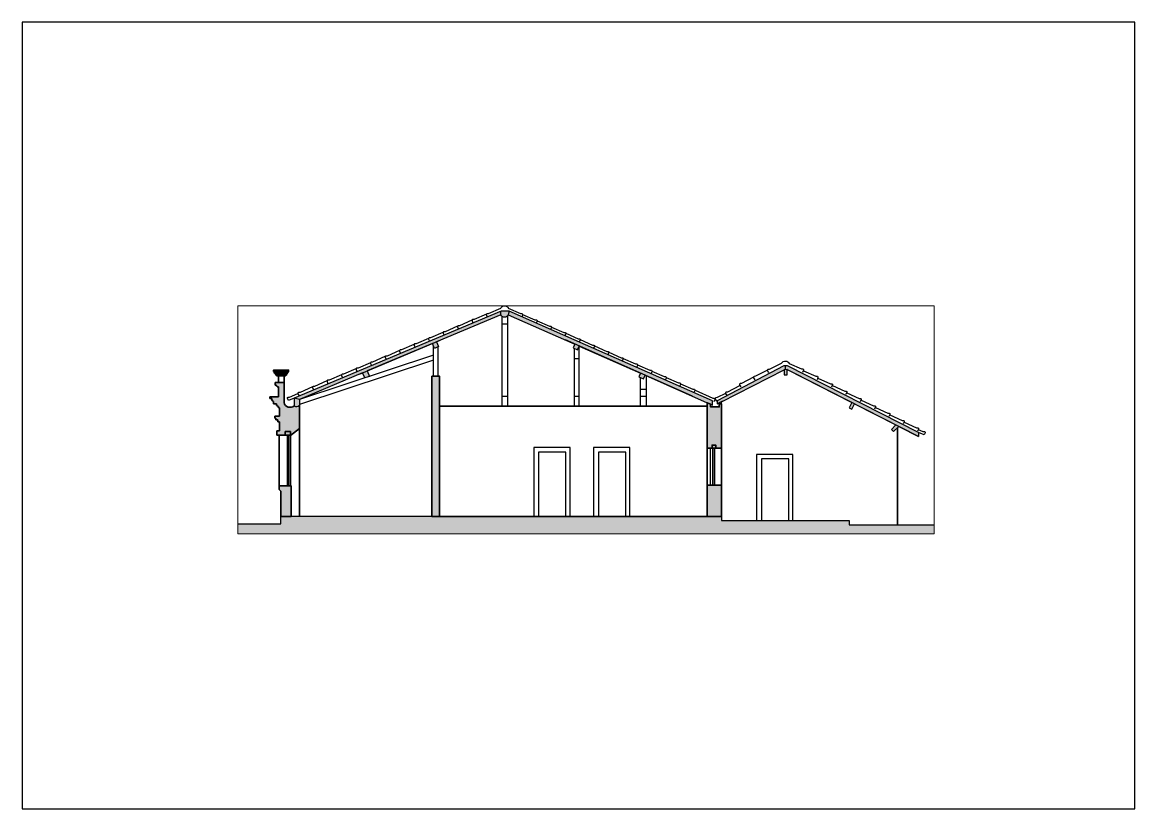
# Paper-space layout 'Layout1' of a CAD drawing. Header units: millimetres. Extents: x 21 to 318, y 103 to 313.
# The model-space entities are those that its viewports show. They can reach past a viewport. Long polylines and large blocks are cut down to what shows.
import ezdxf

# ---------------------------------------------------------------- set-up
doc = ezdxf.new("R2010")
doc.units = ezdxf.units.MM
for name, color, linetype, lineweight in [('A-ALV-___-___-EXI', 250, 'Continuous', 35), ('A-BAS-___-___-EXI', 250, 'Continuous', 25), ('A-COB-___-___-EXI', 250, 'Continuous', 25), ('A-JAN-___-___-EXI', 250, 'Continuous', 25), ('A-POR-___-___-EXI', 250, 'Continuous', 25)]:
    doc.layers.add(name, color=color, linetype=linetype, lineweight=lineweight)

# ---------------------------------------------------------------- blocks, each defined once
blk = doc.blocks.new('A4 HORIZONTAL - A4-22872381-Não nomeada')
at = {"layer": 'A-JAN-___-___-EXI'}
for p, q in [((317.79, 313), (20.79, 313)), ((20.79, 313), (20.79, 103)), ((317.79, 103), (317.79, 313)), ((20.79, 103), (317.79, 103))]:
    blk.add_line(p, q, dxfattribs=at)

msp = doc.modelspace()

# ---------------------------------------------------------------- hatches: boundary and pattern name
at = {"layer": 'A-ALV-___-___-EXI'}
h = msp.add_hatch(color=11, dxfattribs=at)
h.paths.add_polyline_path([(-88166, -9872), (-88166, -9035), (-88544, -9035), (-88544, -9872)])
h.paths.add_polyline_path([(-95690, -9872), (-95690, -6127), (-95895, -6127), (-95895, -9872)])
h.paths.add_polyline_path([(-99933, -9872), (-99656, -9872), (-99656, -9049), (-99976, -9049), (-99976, -9149), (-99933, -9192)])
h.paths.add_polyline_path([(-88166, -8043), (-88166, -6863), (-88226, -6863), (-88226, -6943), (-88458, -6943), (-88458, -6870), (-88544, -6832), (-88544, -8043), (-88418, -8043), (-88418, -7963), (-88318, -7963), (-88318, -8043)])
h.paths.add_polyline_path([(-99672, -7704), (-99432, -7516), (-99432, -6896), (-99451, -6914), (-99474, -6927), (-99499, -6934), (-99526, -6934), (-99551, -6928), (-99575, -6916), (-99610, -6938), (-99650, -6951), (-99692, -6954), (-99733, -6946), (-99771, -6929), (-99803, -6902), (-99828, -6869), (-99844, -6830), (-99844, -6292), (-100077, -6292), (-100077, -6362), (-100044, -6362), (-100044, -6387), (-100027, -6387), (-100027, -6412), (-99987, -6412), (-99987, -6677), (-100227, -6677), (-100227, -6717), (-100172, -6717), (-100172, -6777), (-100142, -6777), (-100142, -6802), (-100122, -6802), (-100122, -6862), (-100047, -6862), (-100047, -6902), (-100022, -6902), (-100022, -6937), (-99992, -6937), (-99992, -6967), (-99962, -6967), (-99962, -7195), (-100091, -7195), (-100091, -7245), (-100066, -7245), (-100066, -7290), (-100006, -7290), (-100006, -7340), (-99962, -7340), (-99962, -7582), (-100032, -7582), (-100032, -7702), (-99812, -7702), (-99812, -7602), (-99672, -7602), (-99672, -7616)])
at = {"layer": 'A-BAS-___-___-EXI', "true_color": 0xcb9898}
msp.add_hatch(color=253, dxfattribs=at).paths.add_polyline_path([(-90497, -10329), (-82486, -10329), (-82486, -10096), (-84753, -10096), (-84753, -9981), (-88166, -9981), (-88166, -9872), (-99933, -9872), (-99933, -10069), (-101081, -10069), (-101081, -10329), (-98665, -10329)])
at = {"layer": 'A-COB-___-___-EXI', "true_color": 0xc19a82}
h = msp.add_hatch(color=33, dxfattribs=at)
h.paths.add_polyline_path([(-88408, -8043), (-88318, -8043), (-88318, -7963), (-88418, -7963), (-88418, -8043), (-88415, -8043)])
h.paths.add_polyline_path([(-82906, -7731), (-82906, -7623), (-86401, -5847), (-86501, -5847), (-88283, -6781), (-88283, -6864), (-88226, -6835), (-88226, -6863), (-88166, -6863), (-88166, -6804), (-86492, -5957), (-86492, -6086), (-86412, -6086), (-86412, -5949), (-84682, -6829), (-84754, -6971), (-84681, -7004), (-84610, -6865), (-83507, -7425), (-83628, -7546), (-83572, -7603), (-83432, -7463)])
h.paths.add_polyline_path([(-99672, -7702), (-99672, -7602), (-99812, -7602), (-99812, -7702), (-99754, -7702)])
h.paths.add_polyline_path([(-99526, -6934), (-99499, -6934), (-99474, -6927), (-99451, -6914), (-99432, -6896), (-99432, -6747), (-97747, -6037), (-97690, -6171), (-97561, -6128), (-97623, -5985), (-95883, -5252), (-95829, -5381), (-95718, -5335), (-95775, -5207), (-94056, -4483), (-94044, -4506), (-94027, -4525), (-94006, -4539), (-93982, -4548), (-93956, -4551), (-93931, -4548), (-93907, -4539), (-93885, -4525), (-93868, -4506), (-93856, -4483), (-92081, -5268), (-92125, -5366), (-92006, -5418), (-91963, -5320), (-90325, -6045), (-90369, -6142), (-90250, -6195), (-90207, -6097), (-88406, -6894), (-88406, -6786), (-93835, -4385), (-94051, -4385), (-99575, -6711), (-99575, -6916), (-99551, -6928), (-99527, -6934)])

# ---------------------------------------------------------------- linework, layer by layer
at = {"layer": 'A-ALV-___-___-EXI'}
for p, q in [((-99844, -6292), (-100077, -6292)), ((-100077, -6292), (-100077, -6362)), ((-100077, -6362), (-100044, -6362)), ((-100044, -6362), (-100044, -6387)), ((-100044, -6387), (-100027, -6387)), ((-100027, -6387), (-100027, -6412)), ((-100027, -6412), (-99987, -6412)), ((-99987, -6412), (-99987, -6677)), ((-99844, -6830), (-99844, -6292)), ((-99987, -6677), (-100227, -6677)), ((-100227, -6677), (-100227, -6717)), ((-100227, -6717), (-100172, -6717)), ((-100172, -6717), (-100172, -6777)), ((-100172, -6777), (-100142, -6777)), ((-100142, -6777), (-100142, -6802)), ((-100142, -6802), (-100122, -6802)), ((-100122, -6802), (-100122, -6862)), ((-100122, -6862), (-100047, -6862)), ((-100047, -6862), (-100047, -6902)), ((-100047, -6902), (-100022, -6902)), ((-100022, -6902), (-100022, -6937)), ((-100022, -6937), (-99992, -6937)), ((-99992, -6937), (-99992, -6967)), ((-99992, -6967), (-99962, -6967)), ((-99962, -6967), (-99962, -7195)), ((-95690, -6923), (-95690, -9872)), ((-88544, -6923), (-95690, -6923)), ((-88544, -9872), (-88544, -6923)), ((-99962, -7195), (-100091, -7195)), ((-100091, -7195), (-100091, -7245)), ((-100091, -7245), (-100066, -7245)), ((-100066, -7245), (-100066, -7290)), ((-100066, -7290), (-100006, -7290)), ((-100006, -7290), (-100006, -7340)), ((-100006, -7340), (-99962, -7340)), ((-99962, -7340), (-99962, -7582)), ((-99962, -7582), (-100032, -7582)), ((-100032, -7582), (-100032, -7702)), ((-100032, -7702), (-99812, -7702)), ((-99976, -9049), (-99976, -7702)), ((-83464, -10096), (-83464, -7495)), ((-88544, -9035), (-88544, -8043)), ((-88544, -8043), (-88166, -8043)), ((-88166, -8043), (-88166, -9035)), ((-99976, -9149), (-99976, -9049)), ((-99933, -9192), (-99976, -9149)), ((-99933, -9872), (-99933, -9192)), ((-99669, -9049), (-99749, -9049)), ((-88544, -9872), (-88544, -9035)), ((-88544, -9035), (-88166, -9035)), ((-88166, -9035), (-88544, -9035)), ((-88166, -9035), (-88166, -9872)), ((-88166, -9872), (-88544, -9872))]:
    msp.add_line(p, q, dxfattribs=at)
for points in [[(-100124, -6000), (-100124, -5960), (-99724, -5960), (-99724, -6000)], [(-100107, -6032), (-100107, -6000), (-99741, -6000), (-99741, -6032)], [(-100097, -6052), (-100097, -6032), (-99757, -6032), (-99757, -6052)], [(-100061, -6092), (-100061, -6052), (-99781, -6052), (-99781, -6092)], [(-100043, -6112), (-100043, -6092), (-99803, -6092), (-99803, -6112)], [(-95690, -9872), (-95690, -6127), (-95895, -6127), (-95895, -9872)], [(-88166, -8043), (-88166, -6943), (-88166, -6863), (-88226, -6863), (-88226, -6943), (-88458, -6943), (-88458, -6870), (-88544, -6832), (-88544, -6943), (-88544, -8043), (-88418, -8043), (-88418, -7963), (-88318, -7963), (-88318, -8043)]]:
    msp.add_lwpolyline(points, close=True, dxfattribs=at)
for points in [[(-99844, -6292), (-99844, -6112), (-99994, -6112), (-99994, -6292)], [(-99432, -6896), (-99432, -7516), (-99432, -9872)], [(-99672, -7702), (-99812, -7702), (-99812, -7602), (-99672, -7602), (-99672, -7616), (-99672, -7704), (-99432, -7516)], [(-99933, -9872), (-99656, -9872), (-99656, -9049), (-99976, -9049)]]:
    msp.add_lwpolyline(points, dxfattribs=at)
msp.add_arc((-99682, -6787), 168, 194.9078, 309.6044, dxfattribs=at)
at = {"layer": 'A-BAS-___-___-EXI'}
for p, q in [((-101081, -10329), (-101081, -10069)), ((-101081, -10069), (-99933, -10069)), ((-99933, -10069), (-99933, -9872)), ((-95895, -9872), (-99656, -9872)), ((-88544, -9872), (-95690, -9872)), ((-95690, -9872), (-88544, -9872)), ((-88166, -9872), (-88166, -9981)), ((-88166, -9981), (-84753, -9981)), ((-84753, -9981), (-84753, -10096)), ((-84753, -10096), (-82486, -10096)), ((-82486, -10096), (-82486, -10329)), ((-82486, -10329), (-101081, -10329))]:
    msp.add_line(p, q, dxfattribs=at)
at = {"layer": 'A-COB-___-___-EXI'}
for p, q in [((-94056, -4483), (-95775, -5207)), ((-94031, -4521), (-94031, -6923)), ((-93881, -4733), (-94031, -4733)), ((-93881, -4521), (-93881, -6923)), ((-93469, -4476), (-93499, -4545)), ((-93086, -4644), (-93116, -4713)), ((-92702, -4813), (-92733, -4881)), ((-92319, -4981), (-92349, -5050)), ((-97826, -6070), (-95690, -5171)), ((-95883, -5252), (-97623, -5985)), ((-95829, -5381), (-95883, -5252)), ((-95850, -6127), (-95850, -5331)), ((-95718, -5335), (-95829, -5381)), ((-95775, -5207), (-95718, -5335)), ((-95730, -6127), (-95730, -5340)), ((-88940, -6657), (-92332, -5157)), ((-91936, -5149), (-91966, -5218)), ((-91552, -5318), (-91583, -5387)), ((-92101, -5376), (-92101, -6923)), ((-91977, -5351), (-91977, -6923)), ((-91169, -5486), (-91199, -5555)), ((-95850, -5696), (-99432, -6881)), ((-91977, -5661), (-92101, -5661)), ((-90786, -5655), (-90816, -5723)), ((-90402, -5823), (-90433, -5892)), ((-86452, -5953), (-86452, -5847)), ((-97747, -6037), (-99432, -6747)), ((-97690, -6171), (-97747, -6037)), ((-97561, -6128), (-97690, -6171)), ((-97623, -5985), (-97561, -6128)), ((-90332, -6159), (-90332, -6923)), ((-90180, -6109), (-90180, -6923)), ((-90019, -5991), (-90049, -6060)), ((-89636, -6160), (-89666, -6229)), ((-90332, -6470), (-90180, -6470)), ((-89252, -6328), (-89283, -6397)), ((-85201, -6348), (-85232, -6417)), ((-99432, -6747), (-99432, -6762)), ((-99432, -6762), (-99432, -6896)), ((-93881, -6663), (-94031, -6663)), ((-91977, -6663), (-92101, -6663)), ((-90180, -6663), (-90332, -6663)), ((-88251, -6848), (-88126, -6784)), ((-99812, -7702), (-99669, -7702)), ((-99749, -7702), (-99669, -7702)), ((-88418, -8043), (-88318, -8043))]:
    msp.add_line(p, q, dxfattribs=at)
for points in [[(-93835, -4385), (-94051, -4385), (-99575, -6711), (-99575, -6916)], [(-94829, -4630), (-95158, -4775), (-95198, -4775), (-95212, -4789), (-95212, -4809), (-95186, -4869)], [(-94442, -4468), (-94771, -4613), (-94811, -4613), (-94825, -4627), (-94825, -4647), (-94799, -4707)], [(-93856, -4483), (-92081, -5268), (-92125, -5366), (-92006, -5418), (-91963, -5320), (-90325, -6045), (-90369, -6142), (-90250, -6195), (-90207, -6097), (-88544, -6832)], [(-93473, -4474), (-93144, -4619), (-93104, -4620), (-93090, -4634), (-93090, -4652)], [(-93090, -4642), (-92760, -4788), (-92720, -4788), (-92706, -4802), (-92706, -4821)], [(-95603, -4953), (-95932, -5099), (-95972, -5099), (-95986, -5113), (-95986, -5133), (-95960, -5193)], [(-95216, -4792), (-95545, -4937), (-95585, -4937), (-95599, -4951), (-95599, -4971), (-95573, -5031)], [(-92706, -4811), (-92377, -4956), (-92337, -4956), (-92323, -4970), (-92323, -4989)], [(-92323, -4979), (-91994, -5125), (-91954, -5125), (-91940, -5139), (-91940, -5157)], [(-96377, -5277), (-96706, -5423), (-96746, -5423), (-96761, -5437), (-96761, -5457), (-96734, -5517)], [(-95990, -5115), (-96319, -5261), (-96359, -5261), (-96373, -5275), (-96373, -5295), (-96347, -5355)], [(-91940, -5147), (-91611, -5293), (-91571, -5293), (-91556, -5307), (-91556, -5326)], [(-91556, -5316), (-91227, -5461), (-91187, -5462), (-91173, -5476), (-91173, -5494)], [(-95850, -5562), (-99432, -6747), (-99575, -6711), (-99722, -6776), (-99749, -6714), (-99749, -6694), (-99735, -6680), (-99695, -6680), (-99476, -6583)], [(-97152, -5601), (-97481, -5747), (-97521, -5747), (-97535, -5761), (-97535, -5781), (-97509, -5841)], [(-96764, -5439), (-97094, -5585), (-97134, -5585), (-97148, -5599), (-97148, -5619), (-97121, -5679)], [(-91173, -5484), (-90844, -5630), (-90804, -5630), (-90790, -5644), (-90790, -5663)], [(-97926, -5925), (-98255, -6071), (-98295, -6071), (-98309, -6085), (-98309, -6105), (-98283, -6165)], [(-97539, -5763), (-97868, -5909), (-97908, -5909), (-97922, -5923), (-97922, -5943), (-97896, -6003)], [(-90790, -5653), (-90461, -5798), (-90421, -5798), (-90406, -5812), (-90406, -5831)], [(-90406, -5821), (-90077, -5967), (-90037, -5967), (-90023, -5981), (-90023, -5999)], [(-82906, -7623), (-86401, -5847), (-86501, -5847), (-88283, -6781), (-88283, -6864), (-88226, -6835), (-88226, -6863)], [(-98313, -6087), (-98642, -6233), (-98682, -6233), (-98696, -6247), (-98696, -6267), (-98670, -6327)], [(-90023, -5989), (-89694, -6135), (-89654, -6135), (-89640, -6149), (-89640, -6168)], [(-89640, -6158), (-89311, -6303), (-89271, -6304), (-89256, -6318), (-89256, -6336)], [(-88166, -6863), (-88166, -6804), (-86492, -5957)], [(-87308, -6154), (-87629, -6317), (-87669, -6319), (-87682, -6334), (-87681, -6354), (-87652, -6412)], [(-86934, -5965), (-87255, -6127), (-87295, -6130), (-87309, -6144), (-87307, -6164), (-87278, -6222)], [(-86412, -5949), (-84682, -6829), (-84754, -6971), (-84681, -7004), (-84610, -6865), (-83507, -7425), (-83628, -7546), (-83572, -7603), (-83432, -7463), (-82906, -7731)], [(-82911, -7549), (-82787, -7604), (-82747, -7604), (-82732, -7618), (-82732, -7638), (-82755, -7689), (-82906, -7623), (-82906, -7731), (-86258, -6028)], [(-85972, -5982), (-85643, -6127), (-85603, -6127), (-85589, -6142), (-85589, -6162), (-85615, -6221)], [(-85589, -6178), (-85259, -6324), (-85219, -6324), (-85205, -6338), (-85205, -6356)], [(-99087, -6411), (-99416, -6557), (-99456, -6557), (-99471, -6571), (-99471, -6591), (-99444, -6650)], [(-98700, -6249), (-99029, -6395), (-99069, -6395), (-99083, -6409), (-99083, -6429), (-99057, -6488)], [(-89256, -6326), (-88927, -6472), (-88887, -6472), (-88873, -6486), (-88873, -6505)], [(-88899, -6565), (-88870, -6500), (-88394, -6710), (-88354, -6710), (-88340, -6724), (-88340, -6744), (-88366, -6804)], [(-87682, -6383), (-88003, -6546), (-88043, -6548), (-88056, -6563), (-88055, -6583), (-88026, -6641)], [(-85205, -6374), (-84876, -6520), (-84836, -6520), (-84822, -6534), (-84822, -6554), (-84848, -6613)], [(-88055, -6583), (-88279, -6696), (-88319, -6698), (-88333, -6713), (-88332, -6733), (-88302, -6791)], [(-84822, -6570), (-84493, -6716), (-84453, -6716), (-84439, -6730), (-84439, -6750), (-84465, -6810)], [(-84439, -6767), (-84109, -6912), (-84069, -6912), (-84055, -6926), (-84055, -6946), (-84082, -7006)], [(-84055, -6963), (-83726, -7108), (-83686, -7108), (-83672, -7123), (-83672, -7143), (-83698, -7202)], [(-83672, -7159), (-83343, -7305), (-83303, -7305), (-83289, -7319), (-83289, -7339), (-83315, -7398)], [(-83289, -7355), (-82959, -7501), (-82919, -7501), (-82905, -7515), (-82905, -7535), (-82931, -7594)]]:
    msp.add_lwpolyline(points, dxfattribs=at)
for points in [[(-94412, -4545), (-94438, -4485), (-94438, -4465), (-94424, -4451), (-94384, -4451), (-94054, -4305, -0.624361), (-93856, -4305), (-93527, -4451), (-93487, -4451), (-93473, -4465), (-93473, -4484)], [(-88458, -6870), (-88406, -6894), (-88406, -6786), (-93835, -4385), (-93856, -4483, -0.682196), (-94056, -4483), (-94056, -4387)], [(-86904, -6033), (-86934, -5975), (-86935, -5955), (-86921, -5940), (-86881, -5938), (-86560, -5775, -0.601717), (-86355, -5786), (-86026, -5931), (-85986, -5931), (-85972, -5945), (-85972, -5965), (-85998, -6025)]]:
    msp.add_lwpolyline(points, format="xyb", dxfattribs=at)
msp.add_lwpolyline([(-86492, -6086), (-86412, -6086), (-86412, -5949), (-86492, -5957)], close=True, dxfattribs=at)
msp.add_arc((-99514, -6829), 106, 234.9817, 320.8166, dxfattribs=at)
at = {"layer": 'A-JAN-___-___-EXI'}
for p, q in [((-99749, -9049), (-99749, -7702)), ((-99669, -7702), (-99669, -9049)), ((-99669, -7702), (-99669, -9049))]:
    msp.add_line(p, q, dxfattribs=at)
for points in [[(-99709, -9049), (-99709, -7702), (-99749, -7702), (-99749, -9049)], [(-88455, -9035), (-88455, -8043), (-88355, -8043), (-88355, -9035)], [(-88355, -9035), (-88355, -8043), (-88405, -8043), (-88405, -9035)]]:
    msp.add_lwpolyline(points, close=True, dxfattribs=at)
at = {"layer": 'A-POR-___-___-EXI'}
for points in [[(-93179, -8029), (-93179, -9872), (-92209, -9872), (-92209, -8029)], [(-93049, -8149), (-93049, -9872), (-92319, -9872), (-92319, -8149)], [(-91579, -8029), (-91579, -9872), (-90609, -9872), (-90609, -8029)], [(-91449, -8149), (-91449, -9872), (-90719, -9872), (-90719, -8149)], [(-87230, -8214), (-87230, -9981), (-86259, -9981), (-86259, -8214)], [(-87100, -8334), (-87100, -9981), (-86369, -9981), (-86369, -8334)]]:
    msp.add_lwpolyline(points, close=True, dxfattribs=at)

psp = doc.layouts.get("Layout1")

# ---------------------------------------------------------------- block references
at = {"layer": 'A-BAS-___-___-EXI'}
psp.add_blockref('A4 HORIZONTAL - A4-22872381-Não nomeada', (0, 0), dxfattribs=at)

# ---------------------------------------------------------------- viewports
at = {"layer": 'A-POR-___-___-EXI'}
psp.add_viewport(center=(171.28, 206.87), size=(185.94, 60.8522), view_center_point=(-91783.68, -7286.31), view_height=6085.2174, dxfattribs=at)

doc.saveas('drawing.dxf')
